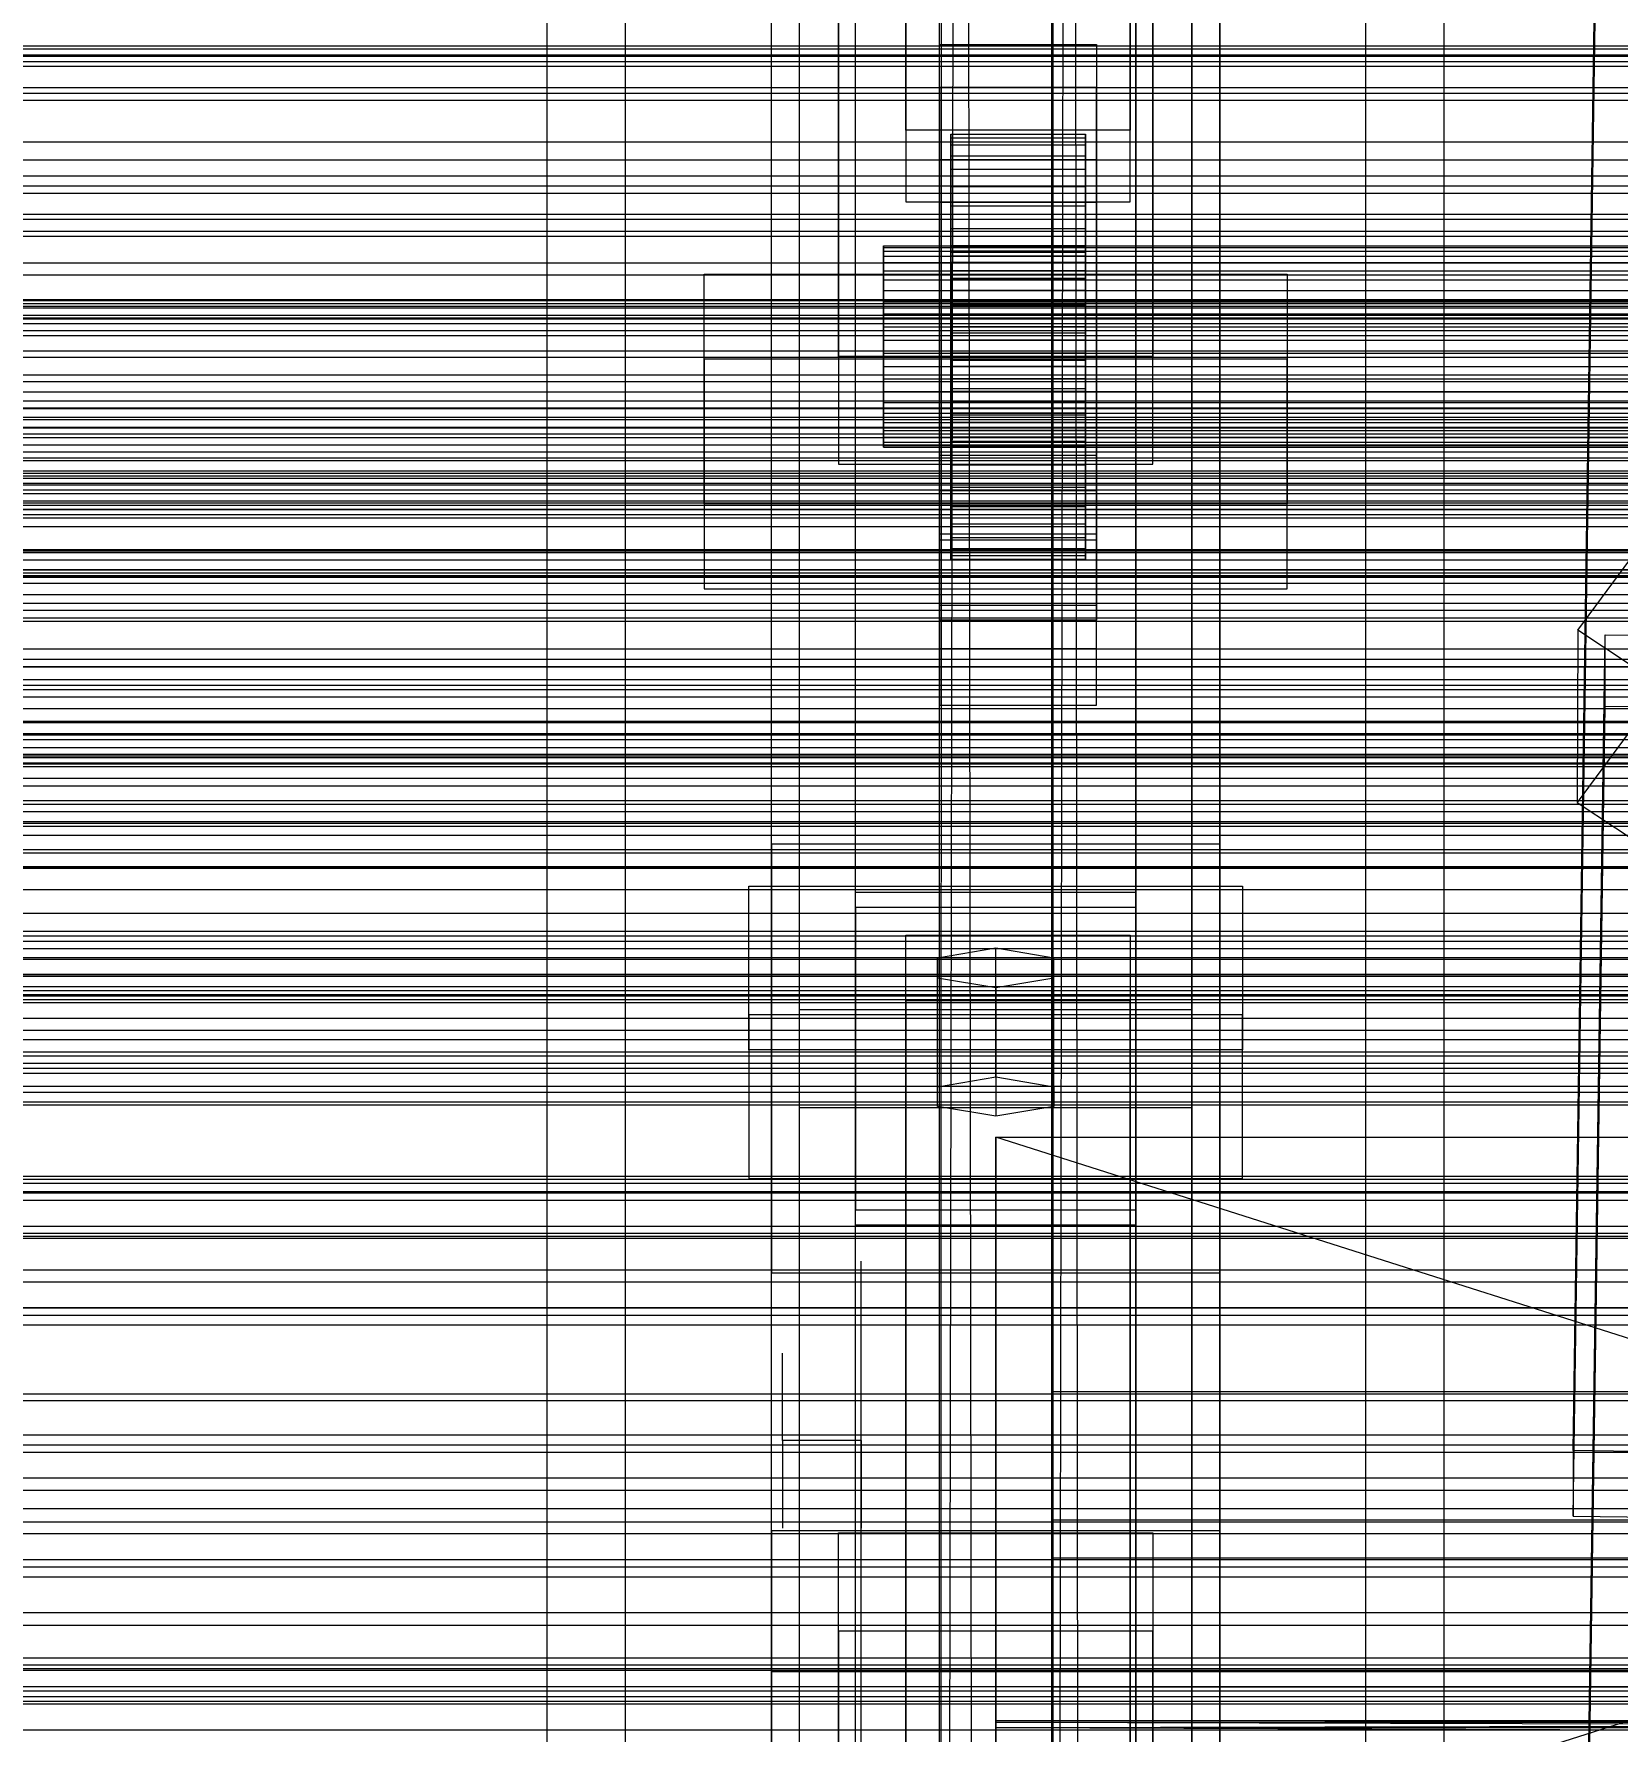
# Model space of a CAD drawing. Header units: millimetres. Extents: x -1970 to 59977, y -50268 to 6837.
# Drawn here: x -515.8 to -374.6, y -33803 to -33651.6 of the extents above; entities that cross this region are included whole.
import ezdxf

# ---------------------------------------------------------------- set-up
doc = ezdxf.new("R2010")
doc.units = ezdxf.units.MM
for name, color, linetype, lineweight in [('COTAS_O', 1, 'Continuous', 0), ('frontal_briquetadora', 7, 'Continuous', 0), ('frontal_C01', 7, 'Continuous', 0), ('frontal_C02', 7, 'Continuous', 0), ('frontal_C03', 7, 'Continuous', 0), ('frontal_mezcladora', 7, 'Continuous', 0), ('frontal_secador', 7, 'Continuous', 0)]:
    doc.layers.add(name, color=color, linetype=linetype, lineweight=lineweight)
doc.dimstyles.new('R19_100', dxfattribs={"dimtxt": 250, "dimasz": 150, "dimexe": 150, "dimexo": 80, "dimgap": 100, "dimtad": 1, "dimtih": 1, "dimtoh": 1, "dimdsep": 46, "dimcen": 0.09, "dimadec": 0, "dimazin": 0, "dimtfac": 1, "dimtdec": 4, "dimtofl": 0, "dimtmove": 0, "dimatfit": 3, "dimfxl": 1, "dimtolj": 1, "dimtzin": 0, "dimarcsym": 0})

# ---------------------------------------------------------------- blocks, each defined once
blk = doc.blocks.new('*D39')
at = {"layer": 'COTAS_O', "color": 0, "lineweight": -2, "transparency": 16777216}
for p, q in [((-1725, -34320), (-1725, -33550)), ((1725, -34320), (1725, -33550)), ((-1575, -33700), (1575, -33700))]:
    blk.add_line(p, q, dxfattribs=at)
at = {"layer": 'COTAS_O', "color": 0, "transparency": 16777216}
for points in [[(-1575, -33675), (-1575, -33725), (-1725, -33700)], [(1575, -33675), (1575, -33725), (1725, -33700)]]:
    blk.add_solid(points, dxfattribs=at)
at = {"layer": 'Defpoints', "color": 0, "transparency": 16777216}
for p in [(1725, -33700), (-1725, -34400), (1725, -34400)]:
    blk.add_point(p, dxfattribs=at)
blk = doc.blocks.new('*D42')
at = {"layer": 'COTAS_O', "color": 0, "lineweight": -2, "transparency": 16777216}
for p, q in [((-570, -33700), (200, -33700)), ((50, -34750), (50, -33850)), ((-570, -34900), (200, -34900))]:
    blk.add_line(p, q, dxfattribs=at)
at = {"layer": 'COTAS_O', "color": 0, "transparency": 16777216}
for points in [[(25, -33850), (75, -33850), (50, -33700)], [(25, -34750), (75, -34750), (50, -34900)]]:
    blk.add_solid(points, dxfattribs=at)
at = {"layer": 'Defpoints', "color": 0, "transparency": 16777216}
for p in [(-650, -33700), (50, -33700), (-650, -34900)]:
    blk.add_point(p, dxfattribs=at)

msp = doc.modelspace()

# ---------------------------------------------------------------- linework, layer by layer
at = {"layer": 'frontal_briquetadora'}
for p, q in [((-430, -33820), (-430, -33750)), ((-430, -33750), (-430, -33844.629)), ((-430, -33750), (-430, -33841.488)), ((-430, -33750), (-430, -33838.284)), ((-430, -33750), (-430, -33835.05)), ((-430, -33750), (-430, -33831.815)), ((-430, -33750), (-430, -33828.612)), ((-430, -33750), (-430, -33825.47)), ((-430, -33750), (-430, -33822.421)), ((-430, -33750), (-430, -33819.494)), ((-430, -33750), (-430, -33816.716)), ((-430, -33750), (-430, -33814.115)), ((-430, -33750), (-430, -33811.715)), ((-430, -33750), (-430, -33809.54)), ((-430, -33750), (-430, -33807.611)), ((-430, -33750), (-430, -33805.946)), ((-430, -33750), (-430, -33804.562)), ((-430, -33750), (-430, -33803.471)), ((-430, -33750), (-430, -33802.684)), ((-430, -33750), (-430, -33802.209)), ((-430, -33750), (-430, -33802.05)), ((-210, -33820), (-430, -33750)), ((-430, -33750), (-210, -33750)), ((-210, -33750), (-430, -33820)), ((-442, -33763.571), (-442, -33761.05)), ((-430, -33763.571), (-430, -33761.05)), ((-442, -33770.964), (-442, -33763.571)), ((-430, -33770.964), (-430, -33763.571)), ((-449, -33770.795), (-449, -33769.25)), ((-442, -33770.795), (-442, -33769.25)), ((-449, -33773.579), (-449, -33770.795)), ((-442, -33773.579), (-442, -33770.795)), ((-442, -33782.724), (-442, -33770.964)), ((-430, -33782.724), (-430, -33770.964)), ((-449, -33777.05), (-449, -33773.579)), ((-442, -33777.05), (-442, -33773.579)), ((-442, -33777.05), (-449, -33777.05)), ((-449, -33777.05), (-449, -33780.521)), ((-442, -33777.05), (-442, -33780.521)), ((-449, -33780.521), (-449, -33783.304)), ((-442, -33780.521), (-442, -33783.304)), ((-449, -33783.304), (-449, -33784.849)), ((-442, -33798.05), (-442, -33782.724)), ((-442, -33783.304), (-442, -33784.849)), ((-430, -33798.05), (-430, -33782.724)), ((-442, -33815.897), (-442, -33798.05)), ((-430, -33815.897), (-430, -33798.05)), ((-430, -33802.05), (-430, -33802.209)), ((-210, -33802.05), (-430, -33802.209)), ((-210, -33802.05), (-430, -33802.05)), ((-210, -33802.209), (-430, -33802.05)), ((-430, -33802.209), (-430, -33802.684)), ((-210, -33802.209), (-430, -33802.684)), ((-210, -33802.209), (-430, -33802.209)), ((-210, -33802.684), (-430, -33802.209)), ((-430, -33802.684), (-430, -33803.471)), ((-210, -33802.684), (-430, -33802.684)), ((-210, -33803.471), (-430, -33802.684))]:
    msp.add_line(p, q, dxfattribs=at)
at = {"layer": 'frontal_C01'}
for p, q in [((-450, -33785.092), (-450, -33400.882)), ((-410, -33400.882), (-410, -33785.092)), ((-450, -33832.46), (-450, -33448.25)), ((-410, -33832.46), (-410, -33448.25)), ((-450, -33899.304), (-450, -33515.094)), ((-410, -33515.094), (-410, -33899.304)), ((-442.5, -34180.3), (-442.5, -33521.357)), ((-438, -33660.161), (-438, -33520.384)), ((-418, -33520.384), (-418, -33660.161)), ((-417.5, -33521.357), (-417.5, -34180.3)), ((-438, -33526.787), (-438, -33666.565)), ((-418, -33666.565), (-418, -33526.787)), ((-447.5, -33803.973), (-447.5, -33529.239)), ((-412.5, -33529.239), (-412.5, -33803.973)), ((-447.5, -33813.578), (-447.5, -33538.844)), ((-412.5, -33813.578), (-412.5, -33538.844)), ((-442.5, -34205.669), (-442.5, -33546.726)), ((-417.5, -34205.669), (-417.5, -33546.726)), ((-450, -33937.198), (-450, -33552.989)), ((-410, -33937.198), (-410, -33552.989)), ((-444, -33680.344), (-444, -33592.048)), ((-416, -33592.048), (-416, -33680.344)), ((-444, -33601.653), (-444, -33689.949)), ((-416, -33689.949), (-416, -33601.653)), ((-435, -33656.372), (-435, -33652.53)), ((-435, -33652.53), (-421, -33652.53)), ((-435, -33692.319), (-435, -33652.53)), ((-421, -33652.53), (-421, -33656.372)), ((-421, -33652.53), (-421, -33692.319)), ((-421, -33656.372), (-435, -33656.372)), ((-435, -33656.372), (-435, -33696.161)), ((-421, -33696.161), (-421, -33656.372)), ((-418, -33660.161), (-438, -33660.161)), ((-438, -33660.161), (-438, -33666.565)), ((-434, -33670.486), (-434, -33660.507)), ((-434, -33660.507), (-434, -33660.838)), ((-434, -33660.507), (-422, -33660.507)), ((-434, -33661.468), (-434, -33660.507)), ((-422, -33660.838), (-422, -33660.507)), ((-422, -33660.507), (-422, -33670.486)), ((-422, -33660.507), (-422, -33661.468)), ((-418, -33666.565), (-418, -33660.161)), ((-434, -33670.643), (-434, -33660.838)), ((-434, -33660.838), (-434, -33662.439)), ((-434, -33660.838), (-422, -33660.838)), ((-434, -33670.942), (-434, -33661.468)), ((-434, -33661.468), (-422, -33661.468)), ((-434, -33663.656), (-434, -33661.468)), ((-422, -33662.439), (-422, -33660.838)), ((-422, -33660.838), (-422, -33670.643)), ((-422, -33661.468), (-422, -33670.942)), ((-422, -33661.468), (-422, -33663.656)), ((-435, -33666.617), (-435, -33662.775)), ((-435, -33662.775), (-421, -33662.775)), ((-435, -33702.564), (-435, -33662.775)), ((-434, -33671.401), (-434, -33662.439)), ((-434, -33662.439), (-434, -33665.2)), ((-434, -33662.439), (-422, -33662.439)), ((-434, -33671.978), (-434, -33663.656)), ((-434, -33663.656), (-422, -33663.656)), ((-434, -33666.921), (-434, -33663.656)), ((-422, -33665.2), (-422, -33662.439)), ((-422, -33662.439), (-422, -33671.401)), ((-422, -33663.656), (-422, -33671.978)), ((-422, -33663.656), (-422, -33666.921)), ((-421, -33662.775), (-421, -33666.617)), ((-421, -33662.775), (-421, -33702.564)), ((-434, -33672.709), (-434, -33665.2)), ((-434, -33665.2), (-434, -33668.933)), ((-434, -33665.2), (-422, -33665.2)), ((-422, -33668.933), (-422, -33665.2)), ((-422, -33665.2), (-422, -33672.709)), ((-438, -33666.565), (-418, -33666.565)), ((-421, -33666.617), (-435, -33666.617)), ((-435, -33666.617), (-435, -33706.406)), ((-421, -33706.406), (-421, -33666.617)), ((-434, -33673.525), (-434, -33666.921)), ((-434, -33666.921), (-422, -33666.921)), ((-434, -33671.042), (-434, -33666.921)), ((-422, -33666.921), (-422, -33673.525)), ((-422, -33666.921), (-422, -33671.042)), ((-434, -33674.478), (-434, -33668.933)), ((-434, -33668.933), (-434, -33673.385)), ((-434, -33668.933), (-422, -33668.933)), ((-422, -33673.385), (-422, -33668.933)), ((-422, -33668.933), (-422, -33674.478)), ((-440, -33670.942), (-440, -33670.486)), ((-440, -33670.486), (-440, -33670.643)), ((-440, -33670.486), (440, -33670.486)), ((-440, -33670.643), (-440, -33671.401)), ((-440, -33670.643), (440, -33670.643)), ((-440, -33671.978), (-440, -33670.942)), ((-440, -33670.942), (440, -33670.942)), ((-434, -33670.643), (-434, -33670.486)), ((-422, -33670.486), (-434, -33670.486)), ((-434, -33670.486), (-434, -33670.942)), ((-434, -33671.401), (-434, -33670.643)), ((-422, -33670.643), (-434, -33670.643)), ((-422, -33670.942), (-434, -33670.942)), ((-434, -33670.942), (-434, -33671.978)), ((-434, -33675.477), (-434, -33671.042)), ((-434, -33671.042), (-422, -33671.042)), ((-434, -33675.736), (-434, -33671.042)), ((-422, -33670.486), (-422, -33670.643)), ((-422, -33670.942), (-422, -33670.486)), ((-422, -33670.643), (-422, -33671.401)), ((-422, -33671.978), (-422, -33670.942)), ((-422, -33671.042), (-422, -33675.477)), ((-422, -33671.042), (-422, -33675.736)), ((-440, -33671.401), (-440, -33672.709)), ((-440, -33671.401), (440, -33671.401)), ((-440, -33673.525), (-440, -33671.978)), ((-440, -33671.978), (440, -33671.978)), ((-440, -33672.709), (-440, -33674.478)), ((-440, -33672.709), (440, -33672.709)), ((-434, -33672.709), (-434, -33671.401)), ((-422, -33671.401), (-434, -33671.401)), ((-422, -33671.978), (-434, -33671.978)), ((-434, -33671.978), (-434, -33673.525)), ((-434, -33674.478), (-434, -33672.709)), ((-422, -33672.709), (-434, -33672.709)), ((-422, -33671.401), (-422, -33672.709)), ((-422, -33673.525), (-422, -33671.978)), ((-422, -33672.709), (-422, -33674.478)), ((-456, -33693.497), (-456, -33673.006)), ((-456, -33673.006), (-404, -33673.006)), ((-456, -33680.585), (-456, -33673.006)), ((-440, -33675.477), (-440, -33673.525)), ((-440, -33673.525), (440, -33673.525)), ((-434, -33673.385), (-434, -33676.586)), ((-422, -33673.385), (-434, -33673.385)), ((-434, -33673.385), (-434, -33678.251)), ((-422, -33673.525), (-434, -33673.525)), ((-434, -33673.525), (-434, -33675.477)), ((-422, -33676.586), (-422, -33673.385)), ((-422, -33678.251), (-422, -33673.385)), ((-422, -33675.477), (-422, -33673.525)), ((-404, -33673.006), (-404, -33693.497)), ((-404, -33673.006), (-404, -33680.585)), ((-440, -33674.478), (-440, -33676.586)), ((-440, -33674.478), (440, -33674.478)), ((-440, -33677.7), (-440, -33675.477)), ((-440, -33675.477), (440, -33675.477)), ((-434, -33676.586), (-434, -33674.478)), ((-422, -33674.478), (-434, -33674.478)), ((-422, -33675.477), (-434, -33675.477)), ((-434, -33675.477), (-434, -33677.7)), ((-434, -33677.7), (-434, -33675.736)), ((-434, -33675.736), (-422, -33675.736)), ((-434, -33680.685), (-434, -33675.736)), ((-422, -33674.478), (-422, -33676.586)), ((-422, -33677.7), (-422, -33675.477)), ((-422, -33675.736), (-422, -33677.7)), ((-422, -33675.736), (-422, -33680.685)), ((-440, -33676.586), (-440, -33678.891)), ((440, -33676.586), (-440, -33676.586)), ((-434, -33676.586), (-422, -33676.586)), ((-434, -33678.891), (-434, -33676.586)), ((-422, -33676.586), (-422, -33678.891)), ((-440, -33680.045), (-440, -33677.7)), ((-440, -33677.7), (440, -33677.7)), ((-440, -33678.891), (-440, -33681.236)), ((-440, -33678.891), (440, -33678.891)), ((-422, -33677.7), (-434, -33677.7)), ((-434, -33677.7), (-434, -33680.045)), ((-434, -33678.891), (-434, -33678.251)), ((-434, -33678.251), (-434, -33683.2)), ((-434, -33678.251), (-422, -33678.251)), ((-434, -33681.236), (-434, -33678.891)), ((-422, -33678.891), (-434, -33678.891)), ((-422, -33680.045), (-422, -33677.7)), ((-422, -33683.2), (-422, -33678.251)), ((-422, -33678.251), (-422, -33678.891)), ((-422, -33678.891), (-422, -33681.236)), ((-416, -33680.344), (-444, -33680.344)), ((-444, -33680.344), (-444, -33689.949)), ((-440, -33682.35), (-440, -33680.045)), ((-440, -33680.045), (440, -33680.045)), ((-434, -33680.045), (-434, -33680.685)), ((-422, -33680.045), (-434, -33680.045)), ((-434, -33680.045), (-434, -33682.35)), ((-422, -33680.685), (-422, -33680.045)), ((-422, -33682.35), (-422, -33680.045)), ((-416, -33689.949), (-416, -33680.344)), ((-404, -33680.585), (-456, -33680.585)), ((-456, -33680.585), (-456, -33701.076)), ((-440, -33681.236), (-440, -33683.459)), ((-440, -33681.236), (440, -33681.236)), ((-434, -33680.685), (-422, -33680.685)), ((-434, -33685.551), (-434, -33680.685)), ((-434, -33683.459), (-434, -33681.236)), ((-434, -33681.236), (-434, -33683.2)), ((-422, -33681.236), (-434, -33681.236)), ((-422, -33680.685), (-422, -33685.551)), ((-422, -33683.2), (-422, -33681.236)), ((-422, -33681.236), (-422, -33683.459)), ((-404, -33701.076), (-404, -33680.585)), ((-440, -33684.458), (-440, -33682.35)), ((-440, -33682.35), (440, -33682.35)), ((-440, -33683.459), (-440, -33685.411)), ((-440, -33683.459), (440, -33683.459)), ((-434, -33682.35), (-434, -33685.551)), ((-422, -33682.35), (-434, -33682.35)), ((-434, -33682.35), (-434, -33684.458)), ((-434, -33683.2), (-434, -33687.894)), ((-434, -33683.2), (-422, -33683.2)), ((-434, -33685.411), (-434, -33683.459)), ((-434, -33683.459), (-434, -33687.894)), ((-422, -33683.459), (-434, -33683.459)), ((-422, -33685.551), (-422, -33682.35)), ((-422, -33684.458), (-422, -33682.35)), ((-422, -33687.894), (-422, -33683.2)), ((-422, -33687.894), (-422, -33683.459)), ((-422, -33683.459), (-422, -33685.411)), ((-440, -33686.227), (-440, -33684.458)), ((-440, -33684.458), (440, -33684.458)), ((-434, -33684.458), (-434, -33690.003)), ((-422, -33684.458), (-434, -33684.458)), ((-434, -33684.458), (-434, -33686.227)), ((-422, -33690.003), (-422, -33684.458)), ((-422, -33686.227), (-422, -33684.458)), ((-440, -33685.411), (-440, -33686.958)), ((-440, -33685.411), (440, -33685.411)), ((-440, -33687.534), (-440, -33686.227)), ((-440, -33686.227), (440, -33686.227)), ((-434, -33686.958), (-434, -33685.411)), ((-434, -33685.411), (-434, -33692.015)), ((-422, -33685.411), (-434, -33685.411)), ((-434, -33685.551), (-422, -33685.551)), ((-434, -33690.003), (-434, -33685.551)), ((-434, -33686.227), (-434, -33693.736)), ((-422, -33686.227), (-434, -33686.227)), ((-434, -33686.227), (-434, -33687.534)), ((-422, -33692.015), (-422, -33685.411)), ((-422, -33685.411), (-422, -33686.958)), ((-422, -33685.551), (-422, -33690.003)), ((-422, -33693.736), (-422, -33686.227)), ((-422, -33687.534), (-422, -33686.227)), ((-440, -33686.958), (-440, -33687.994)), ((-440, -33686.958), (440, -33686.958)), ((-440, -33688.293), (-440, -33687.534)), ((-440, -33687.534), (440, -33687.534)), ((-440, -33687.994), (-440, -33688.449)), ((-440, -33687.994), (440, -33687.994)), ((-434, -33687.994), (-434, -33686.958)), ((-434, -33686.958), (-434, -33695.28)), ((-422, -33686.958), (-434, -33686.958)), ((-434, -33687.534), (-434, -33696.497)), ((-422, -33687.534), (-434, -33687.534)), ((-434, -33687.534), (-434, -33688.293)), ((-434, -33687.894), (-434, -33692.015)), ((-434, -33687.894), (-422, -33687.894)), ((-434, -33688.449), (-434, -33687.994)), ((-434, -33687.994), (-434, -33697.468)), ((-422, -33687.994), (-434, -33687.994)), ((-422, -33695.28), (-422, -33686.958)), ((-422, -33686.958), (-422, -33687.994)), ((-422, -33696.497), (-422, -33687.534)), ((-422, -33688.293), (-422, -33687.534)), ((-422, -33692.015), (-422, -33687.894)), ((-422, -33697.468), (-422, -33687.994)), ((-422, -33687.994), (-422, -33688.449)), ((-440, -33688.449), (-440, -33688.293)), ((-440, -33688.293), (440, -33688.293)), ((-440, -33688.449), (440, -33688.449)), ((-435, -33703.884), (-435, -33689.156)), ((-435, -33689.156), (-421, -33689.156)), ((-435, -33696.735), (-435, -33689.156)), ((-434, -33688.293), (-434, -33698.098)), ((-422, -33688.293), (-434, -33688.293)), ((-434, -33688.293), (-434, -33688.449)), ((-434, -33688.449), (-434, -33698.429)), ((-422, -33688.449), (-434, -33688.449)), ((-422, -33698.098), (-422, -33688.293)), ((-422, -33688.449), (-422, -33688.293)), ((-422, -33698.429), (-422, -33688.449)), ((-421, -33689.156), (-421, -33703.884)), ((-421, -33689.156), (-421, -33696.735)), ((-444, -33689.949), (-416, -33689.949)), ((-434, -33690.003), (-422, -33690.003)), ((-434, -33693.736), (-434, -33690.003)), ((-422, -33690.003), (-422, -33693.736)), ((-421, -33692.319), (-435, -33692.319)), ((-435, -33692.319), (-435, -33696.161)), ((-434, -33692.015), (-434, -33695.28)), ((-434, -33692.015), (-422, -33692.015)), ((-422, -33695.28), (-422, -33692.015)), ((-421, -33696.161), (-421, -33692.319)), ((-404, -33693.497), (-456, -33693.497)), ((-456, -33693.497), (-456, -33701.076)), ((-434, -33693.736), (-422, -33693.736)), ((-434, -33696.497), (-434, -33693.736)), ((-422, -33693.736), (-422, -33696.497)), ((-404, -33701.076), (-404, -33693.497)), ((-434, -33695.28), (-434, -33697.468)), ((-434, -33695.28), (-422, -33695.28)), ((-422, -33697.468), (-422, -33695.28)), ((-435, -33696.161), (-421, -33696.161)), ((-421, -33696.735), (-435, -33696.735)), ((-435, -33696.735), (-435, -33711.463)), ((-434, -33696.497), (-422, -33696.497)), ((-434, -33698.098), (-434, -33696.497)), ((-422, -33696.497), (-422, -33698.098)), ((-421, -33711.463), (-421, -33696.735)), ((-378.086, -33704.757), (-372.35, -33696.999)), ((-434, -33697.468), (-434, -33698.429)), ((-434, -33697.468), (-422, -33697.468)), ((-434, -33698.098), (-422, -33698.098)), ((-434, -33698.429), (-434, -33698.098)), ((-434, -33698.429), (-422, -33698.429)), ((-422, -33698.429), (-422, -33697.468)), ((-422, -33698.098), (-422, -33698.429)), ((-456, -33701.076), (-404, -33701.076)), ((-421, -33702.564), (-435, -33702.564)), ((-435, -33702.564), (-435, -33706.406)), ((-421, -33706.406), (-421, -33702.564)), ((-421, -33703.884), (-435, -33703.884)), ((-435, -33703.884), (-435, -33711.463)), ((-421, -33711.463), (-421, -33703.884)), ((-378.512, -33897.114), (-375.644, -33705.166)), ((-378.086, -33704.757), (-378.143, -33720.125)), ((-366.618, -33712.369), (-378.086, -33704.757)), ((-375.644, -33711.57), (-375.644, -33705.166)), ((-375.644, -33705.166), (-357.646, -33705.408)), ((-435, -33706.406), (-421, -33706.406)), ((-435, -33711.463), (-421, -33711.463)), ((-378.512, -33903.518), (-375.644, -33711.57)), ((-357.646, -33711.811), (-375.644, -33711.57)), ((-372.408, -33712.367), (-378.143, -33720.125)), ((-378.143, -33720.125), (-366.675, -33727.737)), ((-410, -33785.092), (-450, -33785.092)), ((-450, -33785.092), (-450, -33832.46)), ((-450, -34169.301), (-450, -33785.092)), ((-410, -33832.46), (-410, -33785.092)), ((-410, -33785.092), (-410, -34169.301)), ((-450, -33810.442), (-450, -33797.635)), ((-450, -33797.635), (450, -33797.635)), ((-450, -33830.793), (-450, -33797.635))]:
    msp.add_line(p, q, dxfattribs=at)
at = {"layer": 'frontal_C02'}
for p, q in [((-450, -33723.846), (-450, -33373.127)), ((-410, -33373.127), (-410, -33723.846)), ((-450, -33762.099), (-450, -33411.381)), ((-410, -33762.099), (-410, -33411.381)), ((-450, -33900.768), (-450, -33550.05)), ((-410, -33550.05), (-410, -33900.768)), ((-442.5, -33728.119), (-442.5, -33559.104)), ((-417.5, -33559.104), (-417.5, -33728.119)), ((-470, -35975), (-470, -33576.746)), ((-463, -35975), (-463, -33576.746)), ((-397, -35975), (-397, -33576.746)), ((-390, -35975), (-390, -33576.746)), ((-378.512, -33777.948), (-375.644, -33584.181)), ((-442.5, -33757.827), (-442.5, -33588.812)), ((-417.5, -33757.827), (-417.5, -33588.812)), ((-378.512, -33783.793), (-375.644, -33590.026)), ((-450, -33948.585), (-450, -33597.867)), ((-410, -33948.585), (-410, -33597.867)), ((-410, -33723.846), (-450, -33723.846)), ((-450, -33723.846), (-450, -33762.099)), ((-450, -34074.565), (-450, -33723.846)), ((-410, -33762.099), (-410, -33723.846)), ((-410, -33723.846), (-410, -34074.565)), ((-452, -33742.2), (-452, -33727.586)), ((-452, -33727.586), (-408, -33727.586)), ((-452, -33739.062), (-452, -33727.586)), ((-442.5, -33757.827), (-442.5, -33728.119)), ((-442.5, -33728.119), (-417.5, -33728.119)), ((-417.5, -33728.119), (-417.5, -33757.827)), ((-408, -33727.586), (-408, -33742.2)), ((-408, -33727.586), (-408, -33739.062)), ((-417.5, -33729.49), (-442.5, -33729.49)), ((-442.5, -33729.49), (-442.5, -33756.456)), ((-442.5, -34261.912), (-442.5, -33729.49)), ((-417.5, -33756.456), (-417.5, -33729.49)), ((-417.5, -33729.49), (-417.5, -34261.912)), ((-438, -33737.816), (-438, -33731.97)), ((-438, -33731.97), (-418, -33731.97)), ((-438, -33873.072), (-438, -33731.97)), ((-430, -33733.139), (-435.196, -33734.016)), ((-424.804, -33734.016), (-430, -33733.139)), ((-430, -33744.615), (-430, -33733.139)), ((-418, -33731.97), (-418, -33737.816)), ((-418, -33731.97), (-418, -33873.072)), ((-435.196, -33734.016), (-435.196, -33735.77)), ((-435.196, -33745.492), (-435.196, -33734.016)), ((-424.804, -33735.77), (-424.804, -33734.016)), ((-424.804, -33745.492), (-424.804, -33734.016)), ((-435.196, -33735.77), (-430, -33736.646)), ((-435.196, -33747.246), (-435.196, -33735.77)), ((-430, -33736.646), (-424.804, -33735.77)), ((-424.804, -33747.246), (-424.804, -33735.77)), ((-418, -33737.816), (-438, -33737.816)), ((-438, -33737.816), (-438, -33878.918)), ((-430, -33736.646), (-430, -33748.123)), ((-418, -33878.918), (-418, -33737.816)), ((-408, -33739.062), (-452, -33739.062)), ((-452, -33739.062), (-452, -33753.676)), ((-447.5, -33747.357), (-447.5, -33738.589)), ((-447.5, -33738.589), (-412.5, -33738.589)), ((-447.5, -33920.293), (-447.5, -33738.589)), ((-412.5, -33738.589), (-412.5, -33747.357)), ((-412.5, -33738.589), (-412.5, -33920.293)), ((-408, -33753.676), (-408, -33739.062)), ((-408, -33742.2), (-452, -33742.2)), ((-452, -33742.2), (-452, -33753.676)), ((-408, -33753.676), (-408, -33742.2)), ((-435.196, -33745.492), (-430, -33744.615)), ((-435.196, -33747.246), (-435.196, -33745.492)), ((-430, -33744.615), (-424.804, -33745.492)), ((-424.804, -33745.492), (-424.804, -33747.246)), ((-412.5, -33747.357), (-447.5, -33747.357)), ((-447.5, -33929.061), (-447.5, -33747.357)), ((-430, -33748.123), (-435.196, -33747.246)), ((-424.804, -33747.246), (-430, -33748.123)), ((-412.5, -33929.061), (-412.5, -33747.357)), ((-452, -33753.676), (-408, -33753.676)), ((-442.5, -33756.456), (-417.5, -33756.456)), ((-442.5, -34288.878), (-442.5, -33756.456)), ((-417.5, -34288.878), (-417.5, -33756.456)), ((-417.5, -33757.827), (-442.5, -33757.827)), ((-450, -33762.099), (-410, -33762.099)), ((-450, -34112.818), (-450, -33762.099)), ((-410, -34112.818), (-410, -33762.099)), ((-425, -33787.528), (-425, -33772.681)), ((-425, -33772.681), (425, -33772.681)), ((-425, -33784.157), (-425, -33772.681)), ((-360.514, -33778.191), (-378.512, -33777.948)), ((-378.512, -33777.948), (-378.512, -33783.793)), ((425, -33784.157), (-425, -33784.157)), ((-425, -33784.157), (-425, -33799.004)), ((-378.512, -33783.793), (-360.514, -33784.037)), ((-444, -33794.052), (-444, -33785.284)), ((-444, -33785.284), (-416, -33785.284)), ((-444, -33874.416), (-444, -33785.284)), ((-416, -33785.284), (-416, -33794.052)), ((-416, -33785.284), (-416, -33874.416)), ((425, -33787.528), (-425, -33787.528)), ((-425, -33787.528), (-425, -33799.004)), ((-416, -33794.052), (-444, -33794.052)), ((-444, -33794.052), (-444, -33883.184)), ((-416, -33883.184), (-416, -33794.052)), ((-425, -33799.004), (425, -33799.004))]:
    msp.add_line(p, q, dxfattribs=at)
at = {"layer": 'frontal_C03'}
for p, q in [((-1250, -33652.647), (1250, -33652.647)), ((1250, -33652.938), (-1250, -33652.938)), ((-1250, -33653.444), (1250, -33653.444)), ((1250, -33653.591), (-1250, -33653.591)), ((-1250, -33654.029), (1250, -33654.029)), ((1250, -33654.473), (-1250, -33654.473)), ((-1500, -33656.859), (1500, -33656.859)), ((-1250, -33656.367), (1250, -33656.367)), ((-1250, -33657.496), (1250, -33657.496)), ((-1250, -33661.215), (1250, -33661.215)), ((-1250, -33662.812), (1250, -33662.812)), ((1250, -33664.279), (-1250, -33664.279)), ((1250, -33665.16), (-1250, -33665.16)), ((1250, -33665.814), (-1250, -33665.814)), ((-1250, -33667.659), (1250, -33667.659)), ((1250, -33668.121), (-1250, -33668.121)), ((-1250, -33669.178), (1250, -33669.178)), ((-1250, -33669.615), (1250, -33669.615)), ((1250, -33672.031), (-1250, -33672.031)), ((1250, -33673.088), (-1250, -33673.088)), ((-1268, -33675.632), (1268, -33675.632)), ((-1268, -33675.857), (1268, -33675.857)), ((-1250, -33675.259), (1250, -33675.259)), ((1250, -33675.395), (-1250, -33675.395)), ((-1268, -33676.021), (1268, -33676.021)), ((-1268, -33676.679), (1268, -33676.679)), ((-1268, -33676.996), (1268, -33676.996)), ((1250, -33676.049), (-1250, -33676.049)), ((1250, -33676.93), (-1250, -33676.93)), ((1250, -33677.44), (-1250, -33677.44)), ((-1268, -33678.042), (1268, -33678.042)), ((-1268, -33678.491), (1268, -33678.491)), ((-1268, -33679.855), (1268, -33679.855)), ((-1268, -33680.405), (1268, -33680.405)), ((-1268, -33681.992), (1268, -33681.992)), ((1268, -33682.606), (-1268, -33682.606)), ((-1268, -33684.309), (1268, -33684.309)), ((-1268, -33684.944), (1268, -33684.944)), ((-1250, -33683.498), (1250, -33683.498)), ((-1250, -33685.756), (1250, -33685.756)), ((-1268, -33686.648), (1268, -33686.648)), ((-1268, -33687.261), (1268, -33687.261)), ((1250, -33686.737), (-1250, -33686.737)), ((1250, -33687.618), (-1250, -33687.618)), ((-1268, -33688.849), (1268, -33688.849)), ((-1268, -33689.399), (1268, -33689.399)), ((1250, -33688.271), (-1250, -33688.271)), ((-1268, -33690.762), (1268, -33690.762)), ((1250, -33690.579), (-1250, -33690.579)), ((-1268, -33691.211), (1268, -33691.211)), ((-1268, -33692.257), (1268, -33692.257)), ((-1268, -33692.575), (1268, -33692.575)), ((-1250, -33691.636), (1250, -33691.636)), ((-1250, -33691.813), (1250, -33691.813)), ((-1268, -33693.233), (1268, -33693.233)), ((-1268, -33693.397), (1268, -33693.397)), ((-1268, -33693.621), (1268, -33693.621)), ((-1250, -33693.994), (1250, -33693.994)), ((1250, -33694.488), (-1250, -33694.488)), ((1250, -33695.546), (-1250, -33695.546)), ((1250, -33697.853), (-1250, -33697.853)), ((1250, -33698.506), (-1250, -33698.506)), ((1250, -33699.388), (-1250, -33699.388)), ((-1250, -33699.639), (1250, -33699.639)), ((-1250, -33701.595), (1250, -33701.595)), ((-1250, -33706.442), (1250, -33706.442)), ((-1250, -33708.038), (1250, -33708.038)), ((1250, -33709.194), (-1250, -33709.194)), ((1250, -33710.076), (-1250, -33710.076)), ((1250, -33710.729), (-1250, -33710.729)), ((-1250, -33711.758), (1250, -33711.758)), ((-1250, -33712.887), (1250, -33712.887)), ((1250, -33713.036), (-1250, -33713.036)), ((-1250, -33714.094), (1250, -33714.094)), ((-1250, -33715.225), (1250, -33715.225)), ((-1250, -33715.809), (1250, -33715.809)), ((-1250, -33716.607), (1250, -33716.607)), ((1250, -33716.946), (-1250, -33716.946)), ((1250, -33718.003), (-1250, -33718.003)), ((1250, -33720.311), (-1250, -33720.311)), ((1250, -33720.964), (-1250, -33720.964)), ((1250, -33721.845), (-1250, -33721.845)), ((1250, -33731.652), (-1250, -33731.652)), ((1250, -33732.533), (-1250, -33732.533)), ((1250, -33733.187), (-1250, -33733.187)), ((-1500, -33735.441), (1500, -33735.441)), ((1250, -33735.494), (-1250, -33735.494)), ((1530, -33737.417), (-1530, -33737.417)), ((-1250, -33736.551), (1250, -33736.551)), ((1250, -33739.403), (-1250, -33739.403)), ((1250, -33740.461), (-1250, -33740.461)), ((1530, -33742.417), (-1530, -33742.417)), ((1250, -33742.768), (-1250, -33742.768)), ((1250, -33743.422), (-1250, -33743.422)), ((1250, -33744.303), (-1250, -33744.303)), ((1500, -33746.85), (-1500, -33746.85)), ((1500, -33747.135), (-1500, -33747.135)), ((1250, -33754.109), (-1250, -33754.109)), ((1250, -33754.991), (-1250, -33754.991)), ((1250, -33755.644), (-1250, -33755.644)), ((-1500, -33758.543), (1500, -33758.543)), ((1250, -33757.952), (-1250, -33757.952)), ((-1250, -33759.009), (1250, -33759.009)), ((1250, -33761.861), (-1250, -33761.861)), ((1250, -33762.918), (-1250, -33762.918)), ((1250, -33765.226), (-1250, -33765.226)), ((1250, -33765.879), (-1250, -33765.879)), ((1250, -33766.761), (-1250, -33766.761)), ((1250, -33776.567), (-1250, -33776.567)), ((1250, -33777.448), (-1250, -33777.448)), ((1250, -33778.102), (-1250, -33778.102)), ((1250, -33780.409), (-1250, -33780.409)), ((-1250, -33781.467), (1250, -33781.467)), ((1250, -33784.319), (-1250, -33784.319)), ((1250, -33785.376), (-1250, -33785.376)), ((1250, -33787.683), (-1250, -33787.683)), ((1250, -33788.337), (-1250, -33788.337)), ((1250, -33789.218), (-1250, -33789.218)), ((1530, -33792.417), (-1530, -33792.417)), ((-1250, -33796.431), (1250, -33796.431)), ((1530, -33797.417), (-1530, -33797.417)), ((-1250, -33797.064), (1250, -33797.064)), ((-1250, -33797.528), (1250, -33797.528)), ((1250, -33799.025), (-1250, -33799.025)), ((-1250, -33799.383), (1250, -33799.383)), ((1250, -33799.906), (-1250, -33799.906)), ((-1250, -33800.28), (1250, -33800.28)), ((1250, -33800.56), (-1250, -33800.56)), ((1250, -33802.867), (-1250, -33802.867))]:
    msp.add_line(p, q, dxfattribs=at)
at = {"layer": 'frontal_mezcladora'}
for p, q in [((-650, -33700), (650, -33700)), ((-650, -33730), (650, -33730)), ((-625, -33730), (625, -33730))]:
    msp.add_line(p, q, dxfattribs=at)
at = {"layer": 'frontal_secador'}
for p, q in [((-433.02, -33225.78), (-435, -34283)), ((-433.02, -33225.78), (-431.48, -34297.08)), ((-434.78, -33232.82), (-435, -34283)), ((-423.38, -33233.82), (-425, -34277)), ((-423.38, -33233.82), (-422.12, -34288.52)), ((-435, -34283), (-435, -33237)), ((-424.82, -33239.58), (-425, -34277)), ((-425, -34277), (-425, -33243)), ((-1250, -33676), (1250, -33676)), ((-1250, -33682), (1250, -33682)), ((-1250, -33685), (1250, -33685)), ((1250, -33686), (-1250, -33686)), ((-1250, -33686.659), (1250, -33686.659)), ((1250, -33689.659), (-1250, -33689.659)), ((-1250, -33691), (1250, -33691)), ((1250, -33694), (-1250, -33694)), ((-1250, -33694.728), (1250, -33694.728)), ((-1250, -33697.588), (1250, -33697.588)), ((1250, -33697.611), (-1250, -33697.611)), ((1250, -33697.728), (-1250, -33697.728)), ((-1250, -33699.387), (1250, -33699.387)), ((1250, -33699.918), (-1250, -33699.918)), ((-1250, -33700), (1250, -33700)), ((1250, -33700.588), (-1250, -33700.588)), ((1250, -33702.387), (-1250, -33702.387)), ((1250, -33703), (-1250, -33703)), ((-1250, -33703.65), (1250, -33703.65)), ((1250, -33704), (-1250, -33704)), ((1250, -33707.382), (-1250, -33707.382)), ((-1250, -33708), (1250, -33708)), ((1250, -33709.689), (-1250, -33709.689)), ((1250, -33714), (-1250, -33714)), ((1250, -33714.545), (-1250, -33714.545)), ((1250, -33716), (-1250, -33716)), ((1250, -33716.144), (-1250, -33716.144)), ((1250, -33716.709), (-1250, -33716.709)), ((1250, -33718.686), (-1250, -33718.686)), ((1250, -33720), (-1250, -33720)), ((1320, -33722), (-1320, -33722)), ((1320, -33722.273), (-1320, -33722.273)), ((1250, -33722), (-1250, -33722)), ((1320, -33723.072), (-1320, -33723.072)), ((1320, -33724.343), (-1320, -33724.343)), ((1250, -33724.651), (-1250, -33724.651)), ((1250, -33725.859), (-1250, -33725.859)), ((1320, -33726), (-1320, -33726)), ((-1250, -33726), (1250, -33726)), ((1320, -33727.929), (-1320, -33727.929)), ((-1320, -33730), (1320, -33730)), ((-1250, -33730), (1250, -33730)), ((1320, -33732.071), (-1320, -33732.071)), ((1320, -33734), (-1320, -33734)), ((1250, -33734.141), (-1250, -33734.141)), ((1320, -33735.657), (-1320, -33735.657)), ((1320, -33736.928), (-1320, -33736.928)), ((1320, -33737.727), (-1320, -33737.727)), ((1250, -33737.285), (-1250, -33737.285)), ((1320, -33738), (-1320, -33738)), ((1250, -33738), (-1250, -33738)), ((1250, -33741.314), (-1250, -33741.314)), ((1250, -33743.856), (-1250, -33743.856)), ((1250, -33745.455), (-1250, -33745.455)), ((1250, -33746), (-1250, -33746)), ((1360, -33753.5), (-1360, -33753.5)), ((1250, -33753.75), (-1250, -33753.75)), ((1360, -33754.863), (-1360, -33754.863)), ((1360, -33758.859), (-1360, -33758.859)), ((1360, -33765.216), (-1360, -33765.216)), ((1360, -33773.5), (-1360, -33773.5)), ((1250, -33772.924), (-1250, -33772.924)), ((1360, -33783.147), (-1360, -33783.147)), ((-1360, -33793.5), (1360, -33793.5)), ((-1250, -33793.5), (1250, -33793.5))]:
    msp.add_line(p, q, dxfattribs=at)

# ---------------------------------------------------------------- dimensions: what is measured, and where the dimension line sits
at = {"layer": 'COTAS_O'}
for p1, p2, distance, picture, middle in [((-1725, -34400), (1725, -34400), 700, '*D39', (0, -33700)), ((-650, -34900), (-650, -33700), -700, '*D42', (50, -34300))]:
    dim = msp.add_aligned_dim(p1=p1, p2=p2, distance=distance, text='<> O', dimstyle='R19_100', dxfattribs=at)
    dim.commit()
    dim.dimension.update_dxf_attribs({"geometry": picture, "text_midpoint": middle})

doc.saveas('drawing.dxf')
